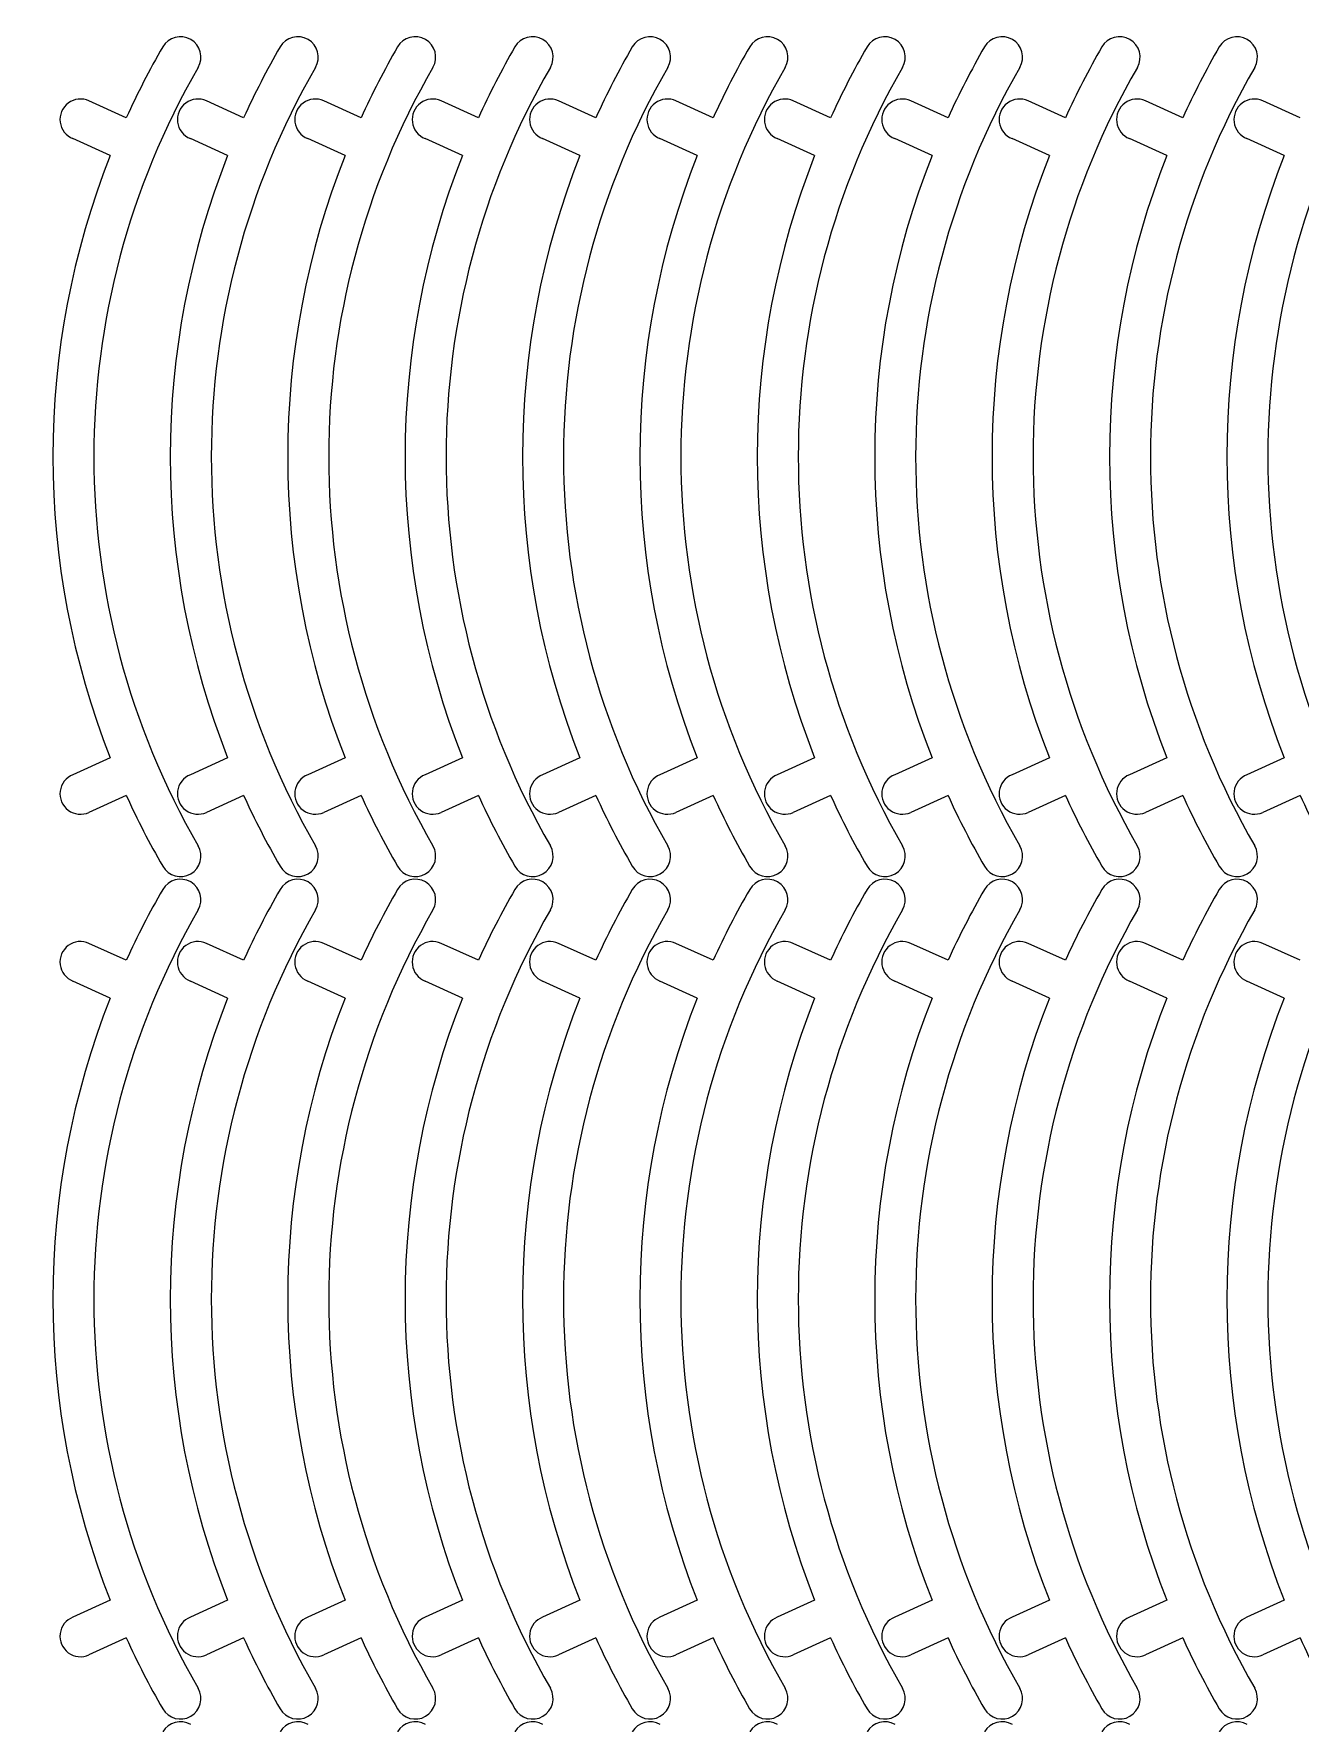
# Model space of a CAD drawing. Extents: x -6 to 1705, y 12 to 1276.
# Drawn here: x -6 to 432, y 692 to 1276 of the extents above; entities that cross this region are included whole.
import ezdxf

# ---------------------------------------------------------------- set-up
doc = ezdxf.new("R2010")
doc.units = 0
doc.layers.add('Capa_1', color=7, linetype='CONTINUOUS')

msp = doc.modelspace()

# ---------------------------------------------------------------- linework, layer by layer
at = {"layer": 'Capa_1', "color": 7}
for points in [[(25.958497, 1247.162268), (13.054049, 1253.023624)], [(66.566945, 1247.162268), (53.662496, 1253.023624)], [(107.175393, 1247.162268), (94.270944, 1253.023624)], [(147.783841, 1247.162268), (134.879392, 1253.023624)], [(188.392289, 1247.162268), (175.48784, 1253.023624)], [(229.000737, 1247.162268), (216.096288, 1253.023624)], [(269.609185, 1247.162268), (256.704736, 1253.023624)], [(310.217644, 1247.162268), (297.313195, 1253.023624)], [(350.826069, 1247.162268), (337.92162, 1253.023624)], [(391.434523, 1247.162268), (378.530074, 1253.023624)], [(432.042976, 1247.162268), (419.138527, 1253.023624)], [(20.419979, 1234.111182), (7.515531, 1239.972537)], [(61.028427, 1234.111182), (48.123978, 1239.972537)], [(101.636875, 1234.111182), (88.732426, 1239.972537)], [(142.245323, 1234.111182), (129.340874, 1239.972537)], [(182.853771, 1234.111182), (169.949322, 1239.972537)], [(223.462219, 1234.111182), (210.55777, 1239.972537)], [(264.070667, 1234.111182), (251.166218, 1239.972537)], [(304.679126, 1234.111182), (291.774677, 1239.972537)], [(345.287551, 1234.111182), (332.383102, 1239.972537)], [(385.896005, 1234.111182), (372.991556, 1239.972537)], [(426.504458, 1234.111182), (413.600009, 1239.972537)], [(20.419252, 1025.761171), (7.514762, 1019.899906)], [(61.0277, 1025.761171), (48.12321, 1019.899906)], [(101.636148, 1025.761171), (88.731658, 1019.899906)], [(142.244596, 1025.761171), (129.340106, 1019.899906)], [(182.853044, 1025.761171), (169.948554, 1019.899906)], [(223.461491, 1025.761171), (210.557002, 1019.899906)], [(264.069939, 1025.761171), (251.16545, 1019.899906)], [(304.678399, 1025.761171), (291.773909, 1019.899906)], [(345.286824, 1025.761171), (332.382334, 1019.899906)], [(385.895277, 1025.761171), (372.990788, 1019.899906)], [(426.503731, 1025.761171), (413.599241, 1019.899906)], [(25.957679, 1012.710049), (13.053189, 1006.848786)], [(66.566127, 1012.710049), (53.661637, 1006.848786)], [(107.174575, 1012.710049), (94.270085, 1006.848786)], [(147.783023, 1012.710049), (134.878533, 1006.848786)], [(188.39147, 1012.710049), (175.486981, 1006.848786)], [(228.999918, 1012.710049), (216.095429, 1006.848786)], [(269.608366, 1012.710049), (256.703876, 1006.848786)], [(310.216825, 1012.710049), (297.312336, 1006.848786)], [(350.825251, 1012.710049), (337.920761, 1006.848786)], [(391.433704, 1012.710049), (378.529214, 1006.848786)], [(432.042158, 1012.710049), (419.137668, 1006.848786)], [(25.958497, 955.687985), (13.054049, 961.54934)], [(66.566945, 955.687985), (53.662496, 961.54934)], [(107.175393, 955.687985), (94.270944, 961.54934)], [(147.783841, 955.687985), (134.879392, 961.54934)], [(188.392289, 955.687985), (175.48784, 961.54934)], [(229.000737, 955.687985), (216.096288, 961.54934)], [(269.609185, 955.687985), (256.704736, 961.54934)], [(310.217644, 955.687985), (297.313195, 961.54934)], [(350.826069, 955.687985), (337.92162, 961.54934)], [(391.434523, 955.687985), (378.530074, 961.54934)], [(432.042976, 955.687985), (419.138527, 961.54934)], [(20.419979, 942.636899), (7.515531, 948.498254)], [(61.028427, 942.636899), (48.123978, 948.498254)], [(101.636875, 942.636899), (88.732426, 948.498254)], [(142.245323, 942.636899), (129.340874, 948.498254)], [(182.853771, 942.636899), (169.949322, 948.498254)], [(223.462219, 942.636899), (210.55777, 948.498254)], [(264.070667, 942.636899), (251.166218, 948.498254)], [(304.679126, 942.636899), (291.774677, 948.498254)], [(345.287551, 942.636899), (332.383102, 948.498254)], [(385.896005, 942.636899), (372.991556, 948.498254)], [(426.504458, 942.636899), (413.600009, 948.498254)], [(20.419252, 734.286887), (7.514762, 728.425622)], [(61.0277, 734.286887), (48.12321, 728.425622)], [(101.636148, 734.286887), (88.731658, 728.425622)], [(142.244596, 734.286887), (129.340106, 728.425622)], [(182.853044, 734.286887), (169.948554, 728.425622)], [(223.461491, 734.286887), (210.557002, 728.425622)], [(264.069939, 734.286887), (251.16545, 728.425622)], [(304.678399, 734.286887), (291.773909, 728.425622)], [(345.286824, 734.286887), (332.382334, 728.425622)], [(385.895277, 734.286887), (372.990788, 728.425622)], [(426.503731, 734.286887), (413.599241, 728.425622)], [(25.957679, 721.235765), (13.053189, 715.374503)], [(66.566127, 721.235765), (53.661637, 715.374503)], [(107.174575, 721.235765), (94.270085, 715.374503)], [(147.783023, 721.235765), (134.878533, 715.374503)], [(188.39147, 721.235765), (175.486981, 715.374503)], [(228.999918, 721.235765), (216.095429, 715.374503)], [(269.608366, 721.235765), (256.703876, 715.374503)], [(310.216825, 721.235765), (297.312336, 715.374503)], [(350.825251, 721.235765), (337.920761, 715.374503)], [(391.433704, 721.235765), (378.529214, 715.374503)], [(432.042158, 721.235765), (419.137668, 715.374503)]]:
    msp.add_lwpolyline(points, dxfattribs=at)
for points in [[(48.240403, 1274.261054), (44.851391, 1276.217707), (40.51789, 1275.057014), (38.560567, 1271.668388)], [(50.834983, 1264.581731), (52.790966, 1267.971131), (51.629416, 1272.304401), (48.240403, 1274.261054)], [(88.848851, 1274.261054), (85.459838, 1276.217707), (81.126338, 1275.057014), (79.169015, 1271.668388)], [(91.443431, 1264.581731), (93.399414, 1267.971131), (92.237863, 1272.304401), (88.848851, 1274.261054)], [(129.457299, 1274.261054), (126.068286, 1276.217707), (121.734786, 1275.057014), (119.777463, 1271.668388)], [(132.051879, 1264.581731), (134.007861, 1267.971131), (132.846311, 1272.304401), (129.457299, 1274.261054)], [(170.065747, 1274.261054), (166.676734, 1276.217707), (162.343234, 1275.057014), (160.385911, 1271.668388)], [(172.660327, 1264.581731), (174.616309, 1267.971131), (173.454759, 1272.304401), (170.065747, 1274.261054)], [(210.674195, 1274.261054), (207.285182, 1276.217707), (202.951682, 1275.057014), (200.994359, 1271.668388)], [(213.268775, 1264.581731), (215.224757, 1267.971131), (214.063207, 1272.304401), (210.674195, 1274.261054)], [(251.282642, 1274.261054), (247.89363, 1276.217707), (243.560129, 1275.057014), (241.602807, 1271.668388)], [(253.877223, 1264.581731), (255.833205, 1267.971131), (254.671655, 1272.304401), (251.282642, 1274.261054)], [(291.89109, 1274.261054), (288.502078, 1276.217707), (284.168577, 1275.057014), (282.211254, 1271.668388)], [(294.485671, 1264.581731), (296.441653, 1267.971131), (295.280103, 1272.304401), (291.89109, 1274.261054)], [(332.499549, 1274.261054), (329.110537, 1276.217707), (324.777036, 1275.057014), (322.819714, 1271.668388)], [(335.09413, 1264.581731), (337.050112, 1267.971131), (335.888562, 1272.304401), (332.499549, 1274.261054)], [(373.107975, 1274.261054), (369.718962, 1276.217707), (365.385462, 1275.057014), (363.428139, 1271.668388)], [(375.702555, 1264.581731), (377.658537, 1267.971131), (376.496987, 1272.304401), (373.107975, 1274.261054)], [(413.716428, 1274.261054), (410.327416, 1276.217707), (405.993915, 1275.057014), (404.036592, 1271.668388)], [(416.311009, 1264.581731), (418.266991, 1267.971131), (417.105441, 1272.304401), (413.716428, 1274.261054)], [(38.560567, 1271.668388), (33.965073, 1263.708814), (29.759415, 1255.530447), (25.958497, 1247.162268)], [(79.169015, 1271.668388), (74.573521, 1263.708814), (70.367863, 1255.530447), (66.566945, 1247.162268)], [(119.777463, 1271.668388), (115.181969, 1263.708814), (110.976311, 1255.530447), (107.175393, 1247.162268)], [(160.385911, 1271.668388), (155.790417, 1263.708814), (151.584759, 1255.530447), (147.783841, 1247.162268)], [(200.994359, 1271.668388), (196.398865, 1263.708814), (192.193206, 1255.530447), (188.392289, 1247.162268)], [(241.602807, 1271.668388), (237.007312, 1263.708814), (232.801654, 1255.530447), (229.000737, 1247.162268)], [(282.211254, 1271.668388), (277.61576, 1263.708814), (273.410102, 1255.530447), (269.609185, 1247.162268)], [(322.819714, 1271.668388), (318.224219, 1263.708814), (314.018561, 1255.530447), (310.217644, 1247.162268)], [(363.428139, 1271.668388), (358.832645, 1263.708814), (354.626987, 1255.530447), (350.826069, 1247.162268)], [(404.036592, 1271.668388), (399.441098, 1263.708814), (395.23544, 1255.530447), (391.434523, 1247.162268)], [(50.834983, 1264.581731), (2.730432, 1181.262872), (2.730073, 1078.609599), (50.834043, 995.290404)], [(91.443431, 1264.581731), (43.33888, 1181.262872), (43.338521, 1078.609599), (91.442491, 995.290404)], [(132.051879, 1264.581731), (83.947328, 1181.262872), (83.946969, 1078.609599), (132.050939, 995.290404)], [(172.660327, 1264.581731), (124.555775, 1181.262872), (124.555417, 1078.609599), (172.659387, 995.290404)], [(213.268775, 1264.581731), (165.164223, 1181.262872), (165.163865, 1078.609599), (213.267835, 995.290404)], [(253.877223, 1264.581731), (205.772671, 1181.262872), (205.772313, 1078.609599), (253.876283, 995.290404)], [(294.485671, 1264.581731), (246.381119, 1181.262872), (246.380761, 1078.609599), (294.484731, 995.290404)], [(335.09413, 1264.581731), (286.989578, 1181.262872), (286.98922, 1078.609599), (335.09319, 995.290404)], [(375.702555, 1264.581731), (327.598003, 1181.262872), (327.597645, 1078.609599), (375.701615, 995.290404)], [(416.311009, 1264.581731), (368.206457, 1181.262872), (368.206099, 1078.609599), (416.310069, 995.290404)], [(456.919462, 1264.581731), (408.814911, 1181.262872), (408.814552, 1078.609599), (456.918522, 995.290404)], [(5.900875, 1252.265567), (3.831115, 1250.732506), (2.755404, 1248.197676), (3.090833, 1245.643921)], [(13.054049, 1253.023624), (10.708939, 1254.088819), (7.970635, 1253.798627), (5.900875, 1252.265567)], [(46.509323, 1252.265567), (44.439563, 1250.732506), (43.363852, 1248.197676), (43.699281, 1245.643921)], [(53.662496, 1253.023624), (51.317387, 1254.088819), (48.579083, 1253.798627), (46.509323, 1252.265567)], [(87.117771, 1252.265567), (85.048011, 1250.732506), (83.9723, 1248.197676), (84.307728, 1245.643921)], [(94.270944, 1253.023624), (91.925835, 1254.088819), (89.187531, 1253.798627), (87.117771, 1252.265567)], [(127.726219, 1252.265567), (125.656459, 1250.732506), (124.580748, 1248.197676), (124.916176, 1245.643921)], [(134.879392, 1253.023624), (132.534283, 1254.088819), (129.795979, 1253.798627), (127.726219, 1252.265567)], [(168.334667, 1252.265567), (166.264907, 1250.732506), (165.189195, 1248.197676), (165.524624, 1245.643921)], [(175.48784, 1253.023624), (173.14273, 1254.088819), (170.404426, 1253.798627), (168.334667, 1252.265567)], [(208.943115, 1252.265567), (206.873355, 1250.732506), (205.797643, 1248.197676), (206.133072, 1245.643921)], [(216.096288, 1253.023624), (213.751178, 1254.088819), (211.012874, 1253.798627), (208.943115, 1252.265567)], [(249.551562, 1252.265567), (247.481803, 1250.732506), (246.406091, 1248.197676), (246.74152, 1245.643921)], [(256.704736, 1253.023624), (254.359626, 1254.088819), (251.621322, 1253.798627), (249.551562, 1252.265567)], [(290.160022, 1252.265567), (288.090262, 1250.732506), (287.01455, 1248.197676), (287.349979, 1245.643921)], [(297.313195, 1253.023624), (294.968085, 1254.088819), (292.229781, 1253.798627), (290.160022, 1252.265567)], [(330.768447, 1252.265567), (328.698687, 1250.732506), (327.622976, 1248.197676), (327.958404, 1245.643921)], [(337.92162, 1253.023624), (335.576511, 1254.088819), (332.838207, 1253.798627), (330.768447, 1252.265567)], [(371.3769, 1252.265567), (369.307141, 1250.732506), (368.231429, 1248.197676), (368.566858, 1245.643921)], [(378.530074, 1253.023624), (376.184964, 1254.088819), (373.44666, 1253.798627), (371.3769, 1252.265567)], [(411.985354, 1252.265567), (409.915594, 1250.732506), (408.839883, 1248.197676), (409.175311, 1245.643921)], [(419.138527, 1253.023624), (416.793418, 1254.088819), (414.055114, 1253.798627), (411.985354, 1252.265567)], [(3.090833, 1245.643921), (3.426261, 1243.090165), (5.120079, 1240.919105), (7.515531, 1239.972537)], [(43.699281, 1245.643921), (44.034709, 1243.090165), (45.728526, 1240.919105), (48.123978, 1239.972537)], [(84.307728, 1245.643921), (84.643157, 1243.090165), (86.336974, 1240.919105), (88.732426, 1239.972537)], [(124.916176, 1245.643921), (125.251605, 1243.090165), (126.945422, 1240.919105), (129.340874, 1239.972537)], [(165.524624, 1245.643921), (165.860053, 1243.090165), (167.55387, 1240.919105), (169.949322, 1239.972537)], [(206.133072, 1245.643921), (206.468501, 1243.090165), (208.162318, 1240.919105), (210.55777, 1239.972537)], [(246.74152, 1245.643921), (247.076949, 1243.090165), (248.770766, 1240.919105), (251.166218, 1239.972537)], [(287.349979, 1245.643921), (287.685408, 1243.090165), (289.379225, 1240.919105), (291.774677, 1239.972537)], [(327.958404, 1245.643921), (328.293833, 1243.090165), (329.98765, 1240.919105), (332.383102, 1239.972537)], [(368.566858, 1245.643921), (368.902287, 1243.090165), (370.596104, 1240.919105), (372.991556, 1239.972537)], [(409.175311, 1245.643921), (409.51074, 1243.090165), (411.204557, 1240.919105), (413.600009, 1239.972537)], [(20.419979, 1234.111182), (-6.028994, 1167.179398), (-6.029254, 1092.69314), (20.419252, 1025.761171)], [(61.028427, 1234.111182), (34.579454, 1167.179398), (34.579194, 1092.69314), (61.0277, 1025.761171)], [(101.636875, 1234.111182), (75.187902, 1167.179398), (75.187642, 1092.69314), (101.636148, 1025.761171)], [(142.245323, 1234.111182), (115.79635, 1167.179398), (115.79609, 1092.69314), (142.244596, 1025.761171)], [(182.853771, 1234.111182), (156.404798, 1167.179398), (156.404538, 1092.69314), (182.853044, 1025.761171)], [(223.462219, 1234.111182), (197.013246, 1167.179398), (197.012986, 1092.69314), (223.461491, 1025.761171)], [(264.070667, 1234.111182), (237.621694, 1167.179398), (237.621434, 1092.69314), (264.069939, 1025.761171)], [(304.679126, 1234.111182), (278.230153, 1167.179398), (278.229893, 1092.69314), (304.678399, 1025.761171)], [(345.287551, 1234.111182), (318.838578, 1167.179398), (318.838318, 1092.69314), (345.286824, 1025.761171)], [(385.896005, 1234.111182), (359.447031, 1167.179398), (359.446771, 1092.69314), (385.895277, 1025.761171)], [(426.504458, 1234.111182), (400.055485, 1167.179398), (400.055225, 1092.69314), (426.503731, 1025.761171)], [(7.514762, 1019.899906), (5.119267, 1018.953381), (3.425395, 1016.782325), (3.089933, 1014.228549)], [(48.12321, 1019.899906), (45.727715, 1018.953381), (44.033843, 1016.782325), (43.698381, 1014.228549)], [(88.731658, 1019.899906), (86.336163, 1018.953381), (84.642291, 1016.782325), (84.306829, 1014.228549)], [(129.340106, 1019.899906), (126.94461, 1018.953381), (125.250739, 1016.782325), (124.915277, 1014.228549)], [(169.948554, 1019.899906), (167.553058, 1018.953381), (165.859187, 1016.782325), (165.523725, 1014.228549)], [(210.557002, 1019.899906), (208.161506, 1018.953381), (206.467635, 1016.782325), (206.132173, 1014.228549)], [(251.16545, 1019.899906), (248.769954, 1018.953381), (247.076082, 1016.782325), (246.740621, 1014.228549)], [(291.773909, 1019.899906), (289.378413, 1018.953381), (287.684542, 1016.782325), (287.34908, 1014.228549)], [(332.382334, 1019.899906), (329.986838, 1018.953381), (328.292967, 1016.782325), (327.957505, 1014.228549)], [(372.990788, 1019.899906), (370.595292, 1018.953381), (368.90142, 1016.782325), (368.565959, 1014.228549)], [(413.599241, 1019.899906), (411.203746, 1018.953381), (409.509874, 1016.782325), (409.174412, 1014.228549)], [(3.089933, 1014.228549), (2.754471, 1011.674772), (3.830177, 1009.139907), (5.899954, 1007.606828)], [(25.957679, 1012.710049), (29.758538, 1004.341841), (33.964139, 996.163441), (38.559578, 988.203833)], [(43.698381, 1014.228549), (43.362919, 1011.674772), (44.438625, 1009.139907), (46.508402, 1007.606828)], [(66.566127, 1012.710049), (70.366986, 1004.341841), (74.572587, 996.163441), (79.168026, 988.203833)], [(84.306829, 1014.228549), (83.971367, 1011.674772), (85.047073, 1009.139907), (87.11685, 1007.606828)], [(107.174575, 1012.710049), (110.975434, 1004.341841), (115.181035, 996.163441), (119.776473, 988.203833)], [(124.915277, 1014.228549), (124.579815, 1011.674772), (125.655521, 1009.139907), (127.725298, 1007.606828)], [(147.783023, 1012.710049), (151.583882, 1004.341841), (155.789483, 996.163441), (160.384921, 988.203833)], [(165.523725, 1014.228549), (165.188263, 1011.674772), (166.263969, 1009.139907), (168.333746, 1007.606828)], [(188.39147, 1012.710049), (192.192329, 1004.341841), (196.39793, 996.163441), (200.993369, 988.203833)], [(206.132173, 1014.228549), (205.796711, 1011.674772), (206.872417, 1009.139907), (208.942193, 1007.606828)], [(228.999918, 1012.710049), (232.800777, 1004.341841), (237.006378, 996.163441), (241.601817, 988.203833)], [(246.740621, 1014.228549), (246.405159, 1011.674772), (247.480864, 1009.139907), (249.550641, 1007.606828)], [(269.608366, 1012.710049), (273.409225, 1004.341841), (277.614826, 996.163441), (282.210265, 988.203833)], [(287.34908, 1014.228549), (287.013618, 1011.674772), (288.089324, 1009.139907), (290.159101, 1007.606828)], [(310.216825, 1012.710049), (314.017684, 1004.341841), (318.223285, 996.163441), (322.818724, 988.203833)], [(327.957505, 1014.228549), (327.622043, 1011.674772), (328.697749, 1009.139907), (330.767526, 1007.606828)], [(350.825251, 1012.710049), (354.62611, 1004.341841), (358.831711, 996.163441), (363.427149, 988.203833)], [(368.565959, 1014.228549), (368.230497, 1011.674772), (369.306202, 1009.139907), (371.375979, 1007.606828)], [(391.433704, 1012.710049), (395.234563, 1004.341841), (399.440164, 996.163441), (404.035603, 988.203833)], [(409.174412, 1014.228549), (408.83895, 1011.674772), (409.914656, 1009.139907), (411.984433, 1007.606828)], [(432.042158, 1012.710049), (435.843017, 1004.341841), (440.048618, 996.163441), (444.644056, 988.203833)], [(5.899954, 1007.606828), (7.969731, 1006.073749), (10.708065, 1005.783563), (13.053189, 1006.848786)], [(46.508402, 1007.606828), (48.578179, 1006.073749), (51.316513, 1005.783563), (53.661637, 1006.848786)], [(87.11685, 1007.606828), (89.186627, 1006.073749), (91.924961, 1005.783563), (94.270085, 1006.848786)], [(127.725298, 1007.606828), (129.795075, 1006.073749), (132.533409, 1005.783563), (134.878533, 1006.848786)], [(168.333746, 1007.606828), (170.403522, 1006.073749), (173.141857, 1005.783563), (175.486981, 1006.848786)], [(208.942193, 1007.606828), (211.01197, 1006.073749), (213.750305, 1005.783563), (216.095429, 1006.848786)], [(249.550641, 1007.606828), (251.620418, 1006.073749), (254.358753, 1005.783563), (256.703876, 1006.848786)], [(290.159101, 1007.606828), (292.228877, 1006.073749), (294.967212, 1005.783563), (297.312336, 1006.848786)], [(330.767526, 1007.606828), (332.837303, 1006.073749), (335.575637, 1005.783563), (337.920761, 1006.848786)], [(371.375979, 1007.606828), (373.445756, 1006.073749), (376.184091, 1005.783563), (378.529214, 1006.848786)], [(411.984433, 1007.606828), (414.05421, 1006.073749), (416.792544, 1005.783563), (419.137668, 1006.848786)], [(48.239395, 985.611099), (51.628422, 987.567728), (52.790002, 991.900991), (50.834043, 995.290404)], [(88.847843, 985.611099), (92.236869, 987.567728), (93.39845, 991.900991), (91.442491, 995.290404)], [(129.456291, 985.611099), (132.845317, 987.567728), (134.006898, 991.900991), (132.050939, 995.290404)], [(170.064739, 985.611099), (173.453765, 987.567728), (174.615346, 991.900991), (172.659387, 995.290404)], [(210.673187, 985.611099), (214.062213, 987.567728), (215.223794, 991.900991), (213.267835, 995.290404)], [(251.281635, 985.611099), (254.670661, 987.567728), (255.832241, 991.900991), (253.876283, 995.290404)], [(291.890083, 985.611099), (295.279109, 987.567728), (296.440689, 991.900991), (294.484731, 995.290404)], [(332.498542, 985.611099), (335.887568, 987.567728), (337.049149, 991.900991), (335.09319, 995.290404)], [(373.106967, 985.611099), (376.495993, 987.567728), (377.657574, 991.900991), (375.701615, 995.290404)], [(413.715421, 985.611099), (417.104447, 987.567728), (418.266027, 991.900991), (416.310069, 995.290404)], [(38.559578, 988.203833), (40.516877, 984.815193), (44.850369, 983.65447), (48.239395, 985.611099)], [(79.168026, 988.203833), (81.125325, 984.815193), (85.458817, 983.65447), (88.847843, 985.611099)], [(119.776473, 988.203833), (121.733773, 984.815193), (126.067265, 983.65447), (129.456291, 985.611099)], [(160.384921, 988.203833), (162.342221, 984.815193), (166.675713, 983.65447), (170.064739, 985.611099)], [(200.993369, 988.203833), (202.950668, 984.815193), (207.284161, 983.65447), (210.673187, 985.611099)], [(241.601817, 988.203833), (243.559116, 984.815193), (247.892609, 983.65447), (251.281635, 985.611099)], [(282.210265, 988.203833), (284.167564, 984.815193), (288.501057, 983.65447), (291.890083, 985.611099)], [(322.818724, 988.203833), (324.776023, 984.815193), (329.109516, 983.65447), (332.498542, 985.611099)], [(363.427149, 988.203833), (365.384449, 984.815193), (369.717941, 983.65447), (373.106967, 985.611099)], [(404.035603, 988.203833), (405.992902, 984.815193), (410.326394, 983.65447), (413.715421, 985.611099)], [(48.240403, 982.786771), (44.851391, 984.743423), (40.51789, 983.58273), (38.560567, 980.194105)], [(50.834983, 973.107448), (52.790966, 976.496847), (51.629416, 980.830118), (48.240403, 982.786771)], [(88.848851, 982.786771), (85.459838, 984.743423), (81.126338, 983.58273), (79.169015, 980.194105)], [(91.443431, 973.107448), (93.399414, 976.496847), (92.237863, 980.830118), (88.848851, 982.786771)], [(129.457299, 982.786771), (126.068286, 984.743423), (121.734786, 983.58273), (119.777463, 980.194105)], [(132.051879, 973.107448), (134.007861, 976.496847), (132.846311, 980.830118), (129.457299, 982.786771)], [(170.065747, 982.786771), (166.676734, 984.743423), (162.343234, 983.58273), (160.385911, 980.194105)], [(172.660327, 973.107448), (174.616309, 976.496847), (173.454759, 980.830118), (170.065747, 982.786771)], [(210.674195, 982.786771), (207.285182, 984.743423), (202.951682, 983.58273), (200.994359, 980.194105)], [(213.268775, 973.107448), (215.224757, 976.496847), (214.063207, 980.830118), (210.674195, 982.786771)], [(251.282642, 982.786771), (247.89363, 984.743423), (243.560129, 983.58273), (241.602807, 980.194105)], [(253.877223, 973.107448), (255.833205, 976.496847), (254.671655, 980.830118), (251.282642, 982.786771)], [(291.89109, 982.786771), (288.502078, 984.743423), (284.168577, 983.58273), (282.211254, 980.194105)], [(294.485671, 973.107448), (296.441653, 976.496847), (295.280103, 980.830118), (291.89109, 982.786771)], [(332.499549, 982.786771), (329.110537, 984.743423), (324.777036, 983.58273), (322.819714, 980.194105)], [(335.09413, 973.107448), (337.050112, 976.496847), (335.888562, 980.830118), (332.499549, 982.786771)], [(373.107975, 982.786771), (369.718962, 984.743423), (365.385462, 983.58273), (363.428139, 980.194105)], [(375.702555, 973.107448), (377.658537, 976.496847), (376.496987, 980.830118), (373.107975, 982.786771)], [(413.716428, 982.786771), (410.327416, 984.743423), (405.993915, 983.58273), (404.036592, 980.194105)], [(416.311009, 973.107448), (418.266991, 976.496847), (417.105441, 980.830118), (413.716428, 982.786771)], [(38.560567, 980.194105), (33.965073, 972.234531), (29.759415, 964.056163), (25.958497, 955.687985)], [(79.169015, 980.194105), (74.573521, 972.234531), (70.367863, 964.056163), (66.566945, 955.687985)], [(119.777463, 980.194105), (115.181969, 972.234531), (110.976311, 964.056163), (107.175393, 955.687985)], [(160.385911, 980.194105), (155.790417, 972.234531), (151.584759, 964.056163), (147.783841, 955.687985)], [(200.994359, 980.194105), (196.398865, 972.234531), (192.193206, 964.056163), (188.392289, 955.687985)], [(241.602807, 980.194105), (237.007312, 972.234531), (232.801654, 964.056163), (229.000737, 955.687985)], [(282.211254, 980.194105), (277.61576, 972.234531), (273.410102, 964.056163), (269.609185, 955.687985)], [(322.819714, 980.194105), (318.224219, 972.234531), (314.018561, 964.056163), (310.217644, 955.687985)], [(363.428139, 980.194105), (358.832645, 972.234531), (354.626987, 964.056163), (350.826069, 955.687985)], [(404.036592, 980.194105), (399.441098, 972.234531), (395.23544, 964.056163), (391.434523, 955.687985)], [(50.834983, 973.107448), (2.730432, 889.788589), (2.730073, 787.135315), (50.834043, 703.81612)], [(91.443431, 973.107448), (43.33888, 889.788589), (43.338521, 787.135315), (91.442491, 703.81612)], [(132.051879, 973.107448), (83.947328, 889.788589), (83.946969, 787.135315), (132.050939, 703.81612)], [(172.660327, 973.107448), (124.555775, 889.788589), (124.555417, 787.135315), (172.659387, 703.81612)], [(213.268775, 973.107448), (165.164223, 889.788589), (165.163865, 787.135315), (213.267835, 703.81612)], [(253.877223, 973.107448), (205.772671, 889.788589), (205.772313, 787.135315), (253.876283, 703.81612)], [(294.485671, 973.107448), (246.381119, 889.788589), (246.380761, 787.135315), (294.484731, 703.81612)], [(335.09413, 973.107448), (286.989578, 889.788589), (286.98922, 787.135315), (335.09319, 703.81612)], [(375.702555, 973.107448), (327.598003, 889.788589), (327.597645, 787.135315), (375.701615, 703.81612)], [(416.311009, 973.107448), (368.206457, 889.788589), (368.206099, 787.135315), (416.310069, 703.81612)], [(456.919462, 973.107448), (408.814911, 889.788589), (408.814552, 787.135315), (456.918522, 703.81612)], [(5.900875, 960.791283), (3.831115, 959.258223), (2.755404, 956.723393), (3.090833, 954.169637)], [(13.054049, 961.54934), (10.708939, 962.614535), (7.970635, 962.324344), (5.900875, 960.791283)], [(46.509323, 960.791283), (44.439563, 959.258223), (43.363852, 956.723393), (43.699281, 954.169637)], [(53.662496, 961.54934), (51.317387, 962.614535), (48.579083, 962.324344), (46.509323, 960.791283)], [(87.117771, 960.791283), (85.048011, 959.258223), (83.9723, 956.723393), (84.307728, 954.169637)], [(94.270944, 961.54934), (91.925835, 962.614535), (89.187531, 962.324344), (87.117771, 960.791283)], [(127.726219, 960.791283), (125.656459, 959.258223), (124.580748, 956.723393), (124.916176, 954.169637)], [(134.879392, 961.54934), (132.534283, 962.614535), (129.795979, 962.324344), (127.726219, 960.791283)], [(168.334667, 960.791283), (166.264907, 959.258223), (165.189195, 956.723393), (165.524624, 954.169637)], [(175.48784, 961.54934), (173.14273, 962.614535), (170.404426, 962.324344), (168.334667, 960.791283)], [(208.943115, 960.791283), (206.873355, 959.258223), (205.797643, 956.723393), (206.133072, 954.169637)], [(216.096288, 961.54934), (213.751178, 962.614535), (211.012874, 962.324344), (208.943115, 960.791283)], [(249.551562, 960.791283), (247.481803, 959.258223), (246.406091, 956.723393), (246.74152, 954.169637)], [(256.704736, 961.54934), (254.359626, 962.614535), (251.621322, 962.324344), (249.551562, 960.791283)], [(290.160022, 960.791283), (288.090262, 959.258223), (287.01455, 956.723393), (287.349979, 954.169637)], [(297.313195, 961.54934), (294.968085, 962.614535), (292.229781, 962.324344), (290.160022, 960.791283)], [(330.768447, 960.791283), (328.698687, 959.258223), (327.622976, 956.723393), (327.958404, 954.169637)], [(337.92162, 961.54934), (335.576511, 962.614535), (332.838207, 962.324344), (330.768447, 960.791283)], [(371.3769, 960.791283), (369.307141, 959.258223), (368.231429, 956.723393), (368.566858, 954.169637)], [(378.530074, 961.54934), (376.184964, 962.614535), (373.44666, 962.324344), (371.3769, 960.791283)], [(411.985354, 960.791283), (409.915594, 959.258223), (408.839883, 956.723393), (409.175311, 954.169637)], [(419.138527, 961.54934), (416.793418, 962.614535), (414.055114, 962.324344), (411.985354, 960.791283)], [(3.090833, 954.169637), (3.426261, 951.615882), (5.120079, 949.444821), (7.515531, 948.498254)], [(43.699281, 954.169637), (44.034709, 951.615882), (45.728526, 949.444821), (48.123978, 948.498254)], [(84.307728, 954.169637), (84.643157, 951.615882), (86.336974, 949.444821), (88.732426, 948.498254)], [(124.916176, 954.169637), (125.251605, 951.615882), (126.945422, 949.444821), (129.340874, 948.498254)], [(165.524624, 954.169637), (165.860053, 951.615882), (167.55387, 949.444821), (169.949322, 948.498254)], [(206.133072, 954.169637), (206.468501, 951.615882), (208.162318, 949.444821), (210.55777, 948.498254)], [(246.74152, 954.169637), (247.076949, 951.615882), (248.770766, 949.444821), (251.166218, 948.498254)], [(287.349979, 954.169637), (287.685408, 951.615882), (289.379225, 949.444821), (291.774677, 948.498254)], [(327.958404, 954.169637), (328.293833, 951.615882), (329.98765, 949.444821), (332.383102, 948.498254)], [(368.566858, 954.169637), (368.902287, 951.615882), (370.596104, 949.444821), (372.991556, 948.498254)], [(409.175311, 954.169637), (409.51074, 951.615882), (411.204557, 949.444821), (413.600009, 948.498254)], [(20.419979, 942.636899), (-6.028994, 875.705115), (-6.029254, 801.218856), (20.419252, 734.286887)], [(61.028427, 942.636899), (34.579454, 875.705115), (34.579194, 801.218856), (61.0277, 734.286887)], [(101.636875, 942.636899), (75.187902, 875.705115), (75.187642, 801.218856), (101.636148, 734.286887)], [(142.245323, 942.636899), (115.79635, 875.705115), (115.79609, 801.218856), (142.244596, 734.286887)], [(182.853771, 942.636899), (156.404798, 875.705115), (156.404538, 801.218856), (182.853044, 734.286887)], [(223.462219, 942.636899), (197.013246, 875.705115), (197.012986, 801.218856), (223.461491, 734.286887)], [(264.070667, 942.636899), (237.621694, 875.705115), (237.621434, 801.218856), (264.069939, 734.286887)], [(304.679126, 942.636899), (278.230153, 875.705115), (278.229893, 801.218856), (304.678399, 734.286887)], [(345.287551, 942.636899), (318.838578, 875.705115), (318.838318, 801.218856), (345.286824, 734.286887)], [(385.896005, 942.636899), (359.447031, 875.705115), (359.446771, 801.218856), (385.895277, 734.286887)], [(426.504458, 942.636899), (400.055485, 875.705115), (400.055225, 801.218856), (426.503731, 734.286887)], [(7.514762, 728.425622), (5.119267, 727.479097), (3.425395, 725.308042), (3.089933, 722.754265)], [(48.12321, 728.425622), (45.727715, 727.479097), (44.033843, 725.308042), (43.698381, 722.754265)], [(88.731658, 728.425622), (86.336163, 727.479097), (84.642291, 725.308042), (84.306829, 722.754265)], [(129.340106, 728.425622), (126.94461, 727.479097), (125.250739, 725.308042), (124.915277, 722.754265)], [(169.948554, 728.425622), (167.553058, 727.479097), (165.859187, 725.308042), (165.523725, 722.754265)], [(210.557002, 728.425622), (208.161506, 727.479097), (206.467635, 725.308042), (206.132173, 722.754265)], [(251.16545, 728.425622), (248.769954, 727.479097), (247.076082, 725.308042), (246.740621, 722.754265)], [(291.773909, 728.425622), (289.378413, 727.479097), (287.684542, 725.308042), (287.34908, 722.754265)], [(332.382334, 728.425622), (329.986838, 727.479097), (328.292967, 725.308042), (327.957505, 722.754265)], [(372.990788, 728.425622), (370.595292, 727.479097), (368.90142, 725.308042), (368.565959, 722.754265)], [(413.599241, 728.425622), (411.203746, 727.479097), (409.509874, 725.308042), (409.174412, 722.754265)], [(3.089933, 722.754265), (2.754471, 720.200489), (3.830177, 717.665624), (5.899954, 716.132545)], [(25.957679, 721.235765), (29.758538, 712.867558), (33.964139, 704.689158), (38.559578, 696.729549)], [(43.698381, 722.754265), (43.362919, 720.200489), (44.438625, 717.665624), (46.508402, 716.132545)], [(66.566127, 721.235765), (70.366986, 712.867558), (74.572587, 704.689158), (79.168026, 696.729549)], [(84.306829, 722.754265), (83.971367, 720.200489), (85.047073, 717.665624), (87.11685, 716.132545)], [(107.174575, 721.235765), (110.975434, 712.867558), (115.181035, 704.689158), (119.776473, 696.729549)], [(124.915277, 722.754265), (124.579815, 720.200489), (125.655521, 717.665624), (127.725298, 716.132545)], [(147.783023, 721.235765), (151.583882, 712.867558), (155.789483, 704.689158), (160.384921, 696.729549)], [(165.523725, 722.754265), (165.188263, 720.200489), (166.263969, 717.665624), (168.333746, 716.132545)], [(188.39147, 721.235765), (192.192329, 712.867558), (196.39793, 704.689158), (200.993369, 696.729549)], [(206.132173, 722.754265), (205.796711, 720.200489), (206.872417, 717.665624), (208.942193, 716.132545)], [(228.999918, 721.235765), (232.800777, 712.867558), (237.006378, 704.689158), (241.601817, 696.729549)], [(246.740621, 722.754265), (246.405159, 720.200489), (247.480864, 717.665624), (249.550641, 716.132545)], [(269.608366, 721.235765), (273.409225, 712.867558), (277.614826, 704.689158), (282.210265, 696.729549)], [(287.34908, 722.754265), (287.013618, 720.200489), (288.089324, 717.665624), (290.159101, 716.132545)], [(310.216825, 721.235765), (314.017684, 712.867558), (318.223285, 704.689158), (322.818724, 696.729549)], [(327.957505, 722.754265), (327.622043, 720.200489), (328.697749, 717.665624), (330.767526, 716.132545)], [(350.825251, 721.235765), (354.62611, 712.867558), (358.831711, 704.689158), (363.427149, 696.729549)], [(368.565959, 722.754265), (368.230497, 720.200489), (369.306202, 717.665624), (371.375979, 716.132545)], [(391.433704, 721.235765), (395.234563, 712.867558), (399.440164, 704.689158), (404.035603, 696.729549)], [(409.174412, 722.754265), (408.83895, 720.200489), (409.914656, 717.665624), (411.984433, 716.132545)], [(432.042158, 721.235765), (435.843017, 712.867558), (440.048618, 704.689158), (444.644056, 696.729549)], [(5.899954, 716.132545), (7.969731, 714.599465), (10.708065, 714.309279), (13.053189, 715.374503)], [(46.508402, 716.132545), (48.578179, 714.599465), (51.316513, 714.309279), (53.661637, 715.374503)], [(87.11685, 716.132545), (89.186627, 714.599465), (91.924961, 714.309279), (94.270085, 715.374503)], [(127.725298, 716.132545), (129.795075, 714.599465), (132.533409, 714.309279), (134.878533, 715.374503)], [(168.333746, 716.132545), (170.403522, 714.599465), (173.141857, 714.309279), (175.486981, 715.374503)], [(208.942193, 716.132545), (211.01197, 714.599465), (213.750305, 714.309279), (216.095429, 715.374503)], [(249.550641, 716.132545), (251.620418, 714.599465), (254.358753, 714.309279), (256.703876, 715.374503)], [(290.159101, 716.132545), (292.228877, 714.599465), (294.967212, 714.309279), (297.312336, 715.374503)], [(330.767526, 716.132545), (332.837303, 714.599465), (335.575637, 714.309279), (337.920761, 715.374503)], [(371.375979, 716.132545), (373.445756, 714.599465), (376.184091, 714.309279), (378.529214, 715.374503)], [(411.984433, 716.132545), (414.05421, 714.599465), (416.792544, 714.309279), (419.137668, 715.374503)], [(48.239395, 694.136816), (51.628422, 696.093445), (52.790002, 700.426707), (50.834043, 703.81612)], [(88.847843, 694.136816), (92.236869, 696.093445), (93.39845, 700.426707), (91.442491, 703.81612)], [(129.456291, 694.136816), (132.845317, 696.093445), (134.006898, 700.426707), (132.050939, 703.81612)], [(170.064739, 694.136816), (173.453765, 696.093445), (174.615346, 700.426707), (172.659387, 703.81612)], [(210.673187, 694.136816), (214.062213, 696.093445), (215.223794, 700.426707), (213.267835, 703.81612)], [(251.281635, 694.136816), (254.670661, 696.093445), (255.832241, 700.426707), (253.876283, 703.81612)], [(291.890083, 694.136816), (295.279109, 696.093445), (296.440689, 700.426707), (294.484731, 703.81612)], [(332.498542, 694.136816), (335.887568, 696.093445), (337.049149, 700.426707), (335.09319, 703.81612)], [(373.106967, 694.136816), (376.495993, 696.093445), (377.657574, 700.426707), (375.701615, 703.81612)], [(413.715421, 694.136816), (417.104447, 696.093445), (418.266027, 700.426707), (416.310069, 703.81612)], [(38.559578, 696.729549), (40.516877, 693.34091), (44.850369, 692.180187), (48.239395, 694.136816)], [(79.168026, 696.729549), (81.125325, 693.34091), (85.458817, 692.180187), (88.847843, 694.136816)], [(119.776473, 696.729549), (121.733773, 693.34091), (126.067265, 692.180187), (129.456291, 694.136816)], [(160.384921, 696.729549), (162.342221, 693.34091), (166.675713, 692.180187), (170.064739, 694.136816)], [(200.993369, 696.729549), (202.950668, 693.34091), (207.284161, 692.180187), (210.673187, 694.136816)], [(241.601817, 696.729549), (243.559116, 693.34091), (247.892609, 692.180187), (251.281635, 694.136816)], [(282.210265, 696.729549), (284.167564, 693.34091), (288.501057, 692.180187), (291.890083, 694.136816)], [(322.818724, 696.729549), (324.776023, 693.34091), (329.109516, 692.180187), (332.498542, 694.136816)], [(363.427149, 696.729549), (365.384449, 693.34091), (369.717941, 692.180187), (373.106967, 694.136816)], [(404.035603, 696.729549), (405.992902, 693.34091), (410.326394, 692.180187), (413.715421, 694.136816)], [(48.240403, 691.312487), (44.851391, 693.26914), (40.51789, 692.108447), (38.560567, 688.719821)], [(88.848851, 691.312487), (85.459838, 693.26914), (81.126338, 692.108447), (79.169015, 688.719821)], [(129.457299, 691.312487), (126.068286, 693.26914), (121.734786, 692.108447), (119.777463, 688.719821)], [(170.065747, 691.312487), (166.676734, 693.26914), (162.343234, 692.108447), (160.385911, 688.719821)], [(210.674195, 691.312487), (207.285182, 693.26914), (202.951682, 692.108447), (200.994359, 688.719821)], [(251.282642, 691.312487), (247.89363, 693.26914), (243.560129, 692.108447), (241.602807, 688.719821)], [(291.89109, 691.312487), (288.502078, 693.26914), (284.168577, 692.108447), (282.211254, 688.719821)], [(332.499549, 691.312487), (329.110537, 693.26914), (324.777036, 692.108447), (322.819714, 688.719821)], [(373.107975, 691.312487), (369.718962, 693.26914), (365.385462, 692.108447), (363.428139, 688.719821)], [(413.716428, 691.312487), (410.327416, 693.26914), (405.993915, 692.108447), (404.036592, 688.719821)]]:
    msp.add_open_spline(points, degree=3, dxfattribs=at)

doc.saveas('drawing.dxf')
